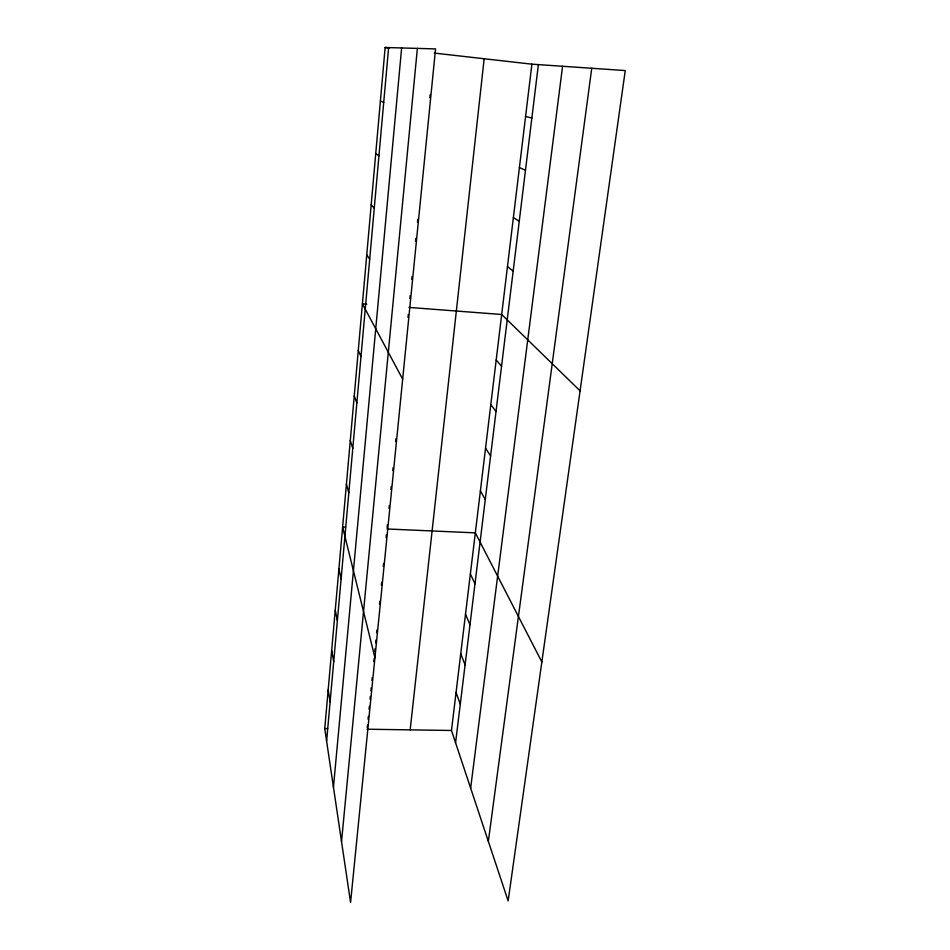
<?xml version="1.0" encoding="UTF-8"?>
<svg xmlns="http://www.w3.org/2000/svg" width="950" height="950" viewBox="0 0 950 950"><rect width="100%" height="100%" fill="white"/><g stroke="black" fill="none" stroke-linecap="round" stroke-linejoin="round"><path stroke-width="1.43" d="M324.746 728.591L385.142 47.5L435.551 48.901L350.574 902.5L324.746 728.591L327.667 728.626M326.61 741.095L388.621 47.595M333.45 787.217L401.636 47.951M341.525 841.569L417.371 48.391M367.223 727.795L367.508 724.945M368.077 719.233L368.363 716.383M369.063 709.258L369.348 706.408M370.061 699.283L370.346 696.421M370.916 690.721L371.201 687.812M371.925 680.544L372.21 677.635M373.801 661.651L374.086 658.742M374.811 651.474L375.096 648.613M375.666 642.901L375.951 640.039M376.651 632.89L376.936 630.028M379.513 604.153L379.798 601.243M381.389 585.2L381.686 582.291M383.277 566.307L383.562 563.445M386.128 537.593L386.412 534.719M387.125 527.499L387.422 524.578M389.025 508.452L389.31 505.519M390.913 489.404L391.21 486.471M392.789 470.559L393.074 467.673M395.663 441.619L395.96 438.662M407.989 317.526L408.274 314.64M409.878 298.585L410.162 295.64M411.777 279.431L412.074 276.486M415.566 241.264L415.863 238.343M417.454 222.264L417.751 219.343M429.839 97.648L430.124 94.774M410.174 729.861L484.156 58.746M451.476 730.479L531.893 64.172L625.254 70.561L508.143 900.921L451.476 730.479L367.08 729.22M455.572 742.793L538.377 64.612M470.642 788.108L562.578 66.274M488.348 841.379L591.731 68.269M345.574 527.155L342.617 527.024L374.941 657.732M386.983 528.972L475.332 532.855L541.844 661.948M366.771 304.202L362.413 303.869L402.669 379.181M408.999 307.42L501.683 314.486L580.082 390.842M385.142 47.5L389.476 47.987M434.269 53.081L531.893 64.172M525.576 116.494L531.846 118.026M380.38 101.139L383.717 102.374M519.401 167.651L525.481 170.204M513.368 217.681L519.246 221.219M375.737 153.556L378.931 155.871M507.454 266.618L513.166 271.094M371.189 204.796L374.264 208.145M496.197 359.979L501.553 366.189M490.817 404.534L496.019 411.54M366.747 254.885L369.692 259.219M485.545 448.174L490.592 455.952M480.391 490.936L485.284 499.451M470.369 573.942L474.976 583.822M358.281 350.396L360.988 356.547M465.512 614.222L469.977 624.756M460.738 653.731L465.084 664.869M354.243 395.936L356.844 402.931M456.071 692.467L460.287 704.211M350.289 440.539L352.782 448.329M346.418 484.227L348.804 492.777M338.901 568.955L341.109 578.942M335.255 610.054L337.369 620.718M331.681 650.346L333.711 661.651M328.189 689.842L330.125 701.765"/></g></svg>
